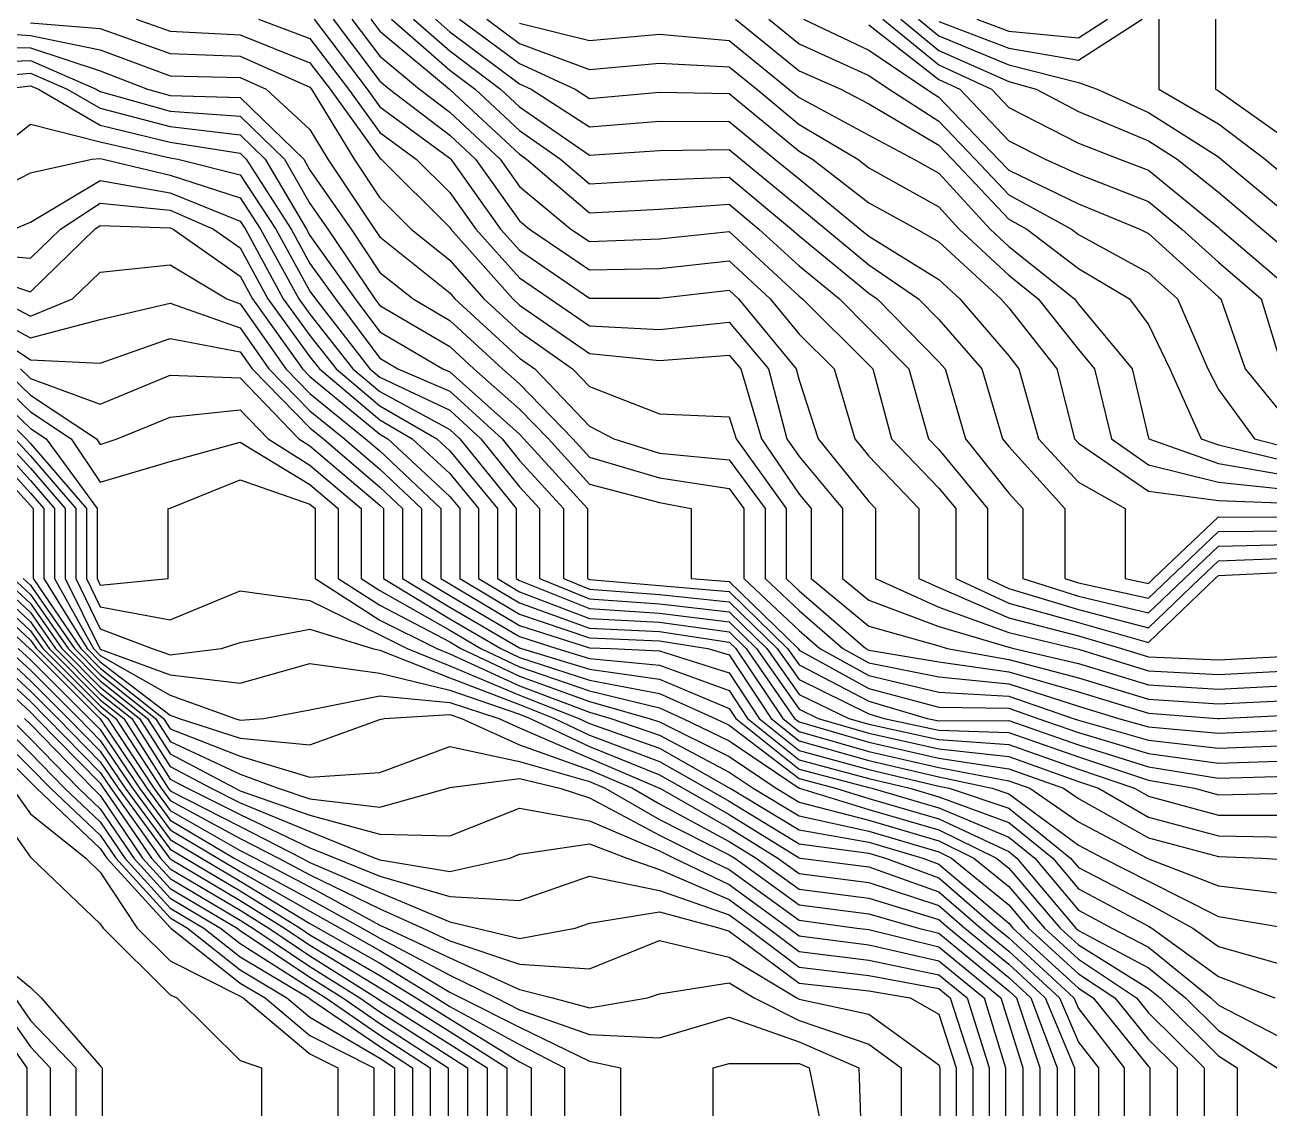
# Model space of a CAD drawing. Header units: metres. Extents: x 549046 to 549770, y 4180130 to 4180826.
# Drawn here: x 549366.7 to 549527.7, y 4180373.5 to 4180513.6 of the extents above; entities that cross this region are included whole.
import ezdxf

# ---------------------------------------------------------------- set-up
doc = ezdxf.new("R2010")
doc.units = ezdxf.units.M
doc.layers.add('CONTOURS', color=7, linetype='Continuous')
doc.layers.add('CONTOURS_INDEX', color=7, linetype='Continuous')

msp = doc.modelspace()

# ---------------------------------------------------------------- linework, layer by layer
at = {"layer": 'CONTOURS'}
for points in [[(549396.87, 4180514.29, 288), (549403.55, 4180511.82, 288), (549408.54, 4180505.25, 288), (549412.59, 4180499.65, 288), (549417.29, 4180496.21, 288), (549421.63, 4180491.88, 288), (549424.99, 4180487.16, 288), (549430.67, 4180480.85, 288), (549434.63, 4180478.12, 288), (549439.72, 4180474.63, 288), (549448.76, 4180474.18, 288), (549457.8, 4180475.11, 288), (549462.88, 4180469.08, 288), (549465.26, 4180460.04, 288), (549466.84, 4180457.72, 288), (549472.45, 4180451, 288), (549472.45, 4180441.96, 288), (549475.88, 4180439.14, 288), (549484.92, 4180435.75, 288), (549493.97, 4180433.07, 288), (549494.63, 4180432.92, 288), (549503.01, 4180430.98, 288), (549512.05, 4180428.19, 288), (549521.09, 4180427.64, 288), (549530.13, 4180428.11, 288)], [(549404.09, 4180514.29, 286), (549410.95, 4180505.25, 286), (549412.59, 4180502.98, 286), (549421.63, 4180496.34, 286), (549421.78, 4180496.21, 286), (549428.21, 4180487.16, 286), (549430.67, 4180484.43, 286), (549439.72, 4180478.21, 286), (549448.76, 4180478.2, 286), (549457.8, 4180479.24, 286), (549459.01, 4180478.12, 286), (549466.48, 4180469.08, 286), (549466.84, 4180467.61, 286), (549469.31, 4180460.04, 286), (549475.88, 4180451.9, 286), (549476.74, 4180451, 286), (549476.74, 4180441.96, 286), (549484.92, 4180438.27, 286), (549493.97, 4180434.97, 286), (549502.62, 4180432.92, 286), (549503.01, 4180432.82, 286), (549512.05, 4180430.01, 286), (549521.09, 4180429.53, 286), (549530.13, 4180430.01, 286)], [(549406.53, 4180514.29, 284), (549412.59, 4180506.27, 284), (549413.83, 4180505.25, 284), (549421.63, 4180499.3, 284), (549424.96, 4180496.21, 284), (549430.67, 4180488.22, 284), (549431.94, 4180487.16, 284), (549439.72, 4180481.87, 284), (549448.76, 4180482.05, 284), (549457.8, 4180483.03, 284), (549463.11, 4180478.12, 284), (549466.84, 4180473.58, 284), (549471.37, 4180469.08, 284), (549474.06, 4180460.04, 284), (549475.88, 4180457.78, 284), (549482.33, 4180451, 284), (549482.33, 4180441.96, 284), (549484.92, 4180440.79, 284), (549493.97, 4180436.88, 284), (549503.01, 4180434.54, 284), (549508.57, 4180432.92, 284), (549512.05, 4180431.83, 284), (549521.09, 4180431.42, 284), (549530.13, 4180431.91, 284)], [(549408.98, 4180514.29, 282), (549412.59, 4180509.51, 282), (549417.71, 4180505.25, 282), (549421.63, 4180502.26, 282), (549428.14, 4180496.21, 282), (549430.67, 4180492.67, 282), (549437.32, 4180487.16, 282), (549439.72, 4180485.53, 282), (549448.76, 4180485.89, 282), (549457.8, 4180486.82, 282), (549466.84, 4180478.48, 282), (549467.28, 4180478.12, 282), (549475.88, 4180469.58, 282), (549476.37, 4180469.08, 282), (549478.81, 4180460.04, 282), (549484.92, 4180453.66, 282), (549487.12, 4180451, 282), (549487.12, 4180441.96, 282), (549493.97, 4180438.78, 282), (549503.01, 4180436.26, 282), (549512.05, 4180433.69, 282), (549520.68, 4180441.96, 282), (549521.09, 4180442.35, 282), (549530.13, 4180442.79, 282)], [(549414.08, 4180514.29, 278), (549421.63, 4180507.71, 278), (549424.92, 4180505.25, 278), (549430.67, 4180499.9, 278), (549435.95, 4180496.21, 278), (549439.72, 4180492.99, 278), (549448.76, 4180493.53, 278), (549457.8, 4180493.87, 278), (549465.87, 4180487.16, 278), (549466.84, 4180486.27, 278), (549475.88, 4180478.85, 278), (549476.93, 4180478.12, 278), (549484.92, 4180470, 278), (549485.73, 4180469.08, 278), (549488.36, 4180460.04, 278), (549493.97, 4180452.99, 278), (549495.77, 4180451, 278), (549495.77, 4180441.96, 278), (549503.01, 4180439.68, 278), (549512.05, 4180437.5, 278), (549516.7, 4180441.96, 278), (549521.09, 4180446.13, 278), (549530.13, 4180446.35, 278)], [(549416.93, 4180514.29, 276), (549421.63, 4180510.2, 276), (549428.22, 4180505.25, 276), (549430.67, 4180502.97, 276), (549439.72, 4180496.72, 276), (549448.76, 4180497.32, 276), (549457.8, 4180497.43, 276), (549459.29, 4180496.21, 276), (549466.84, 4180489.98, 276), (549470.28, 4180487.16, 276), (549475.88, 4180482.54, 276), (549482.29, 4180478.12, 276), (549484.92, 4180475.45, 276), (549490.48, 4180469.08, 276), (549493.15, 4180460.04, 276), (549493.97, 4180459.01, 276), (549501.22, 4180451, 276), (549501.22, 4180441.96, 276), (549503.01, 4180441.4, 276), (549512.05, 4180439.4, 276), (549514.71, 4180441.96, 276), (549521.09, 4180448.03, 276), (549530.13, 4180448.12, 276)], [(549419.78, 4180514.29, 274), (549421.63, 4180512.68, 274), (549430.67, 4180505.93, 274), (549432.15, 4180505.25, 274), (549439.72, 4180500.39, 274), (549448.76, 4180501.09, 274), (549457.8, 4180501.07, 274), (549463.71, 4180496.21, 274), (549466.84, 4180493.63, 274), (549474.74, 4180487.16, 274), (549475.88, 4180486.22, 274), (549484.92, 4180480.61, 274), (549487.64, 4180478.12, 274), (549493.97, 4180470.74, 274), (549495.27, 4180469.08, 274), (549497.81, 4180460.04, 274), (549503.01, 4180454.4, 274), (549509.02, 4180451, 274), (549509.02, 4180441.96, 274), (549512.05, 4180441.31, 274), (549512.72, 4180441.96, 274), (549521.09, 4180449.92, 274), (549530.13, 4180449.9, 274)], [(549422.88, 4180514.29, 272), (549430.67, 4180508.55, 272), (549437.86, 4180505.25, 272), (549439.72, 4180504.06, 272), (549448.76, 4180504.85, 272), (549457.8, 4180504.7, 272), (549466.84, 4180497.22, 272), (549468.57, 4180496.21, 272), (549475.88, 4180490.55, 272), (549482.09, 4180487.16, 272), (549484.92, 4180485.5, 272), (549492.96, 4180478.12, 272), (549493.97, 4180476.95, 272), (549500.17, 4180469.08, 272), (549502.46, 4180460.04, 272), (549503.01, 4180459.45, 272), (549512.05, 4180453.25, 272), (549521.09, 4180452.03, 272), (549530.13, 4180451.69, 272)], [(549458.63, 4180514.29, 266), (549466.84, 4180507.62, 266), (549472.23, 4180505.25, 266), (549475.88, 4180503.36, 266), (549484.92, 4180498, 266), (549486.64, 4180496.21, 266), (549493.97, 4180488.44, 266), (549496.3, 4180487.16, 266), (549503.01, 4180482.04, 266), (549509.59, 4180478.12, 266), (549512.05, 4180474.81, 266), (549514.83, 4180469.08, 266), (549518.85, 4180460.04, 266), (549521.09, 4180459.24, 266), (549530.13, 4180457.11, 266)], [(549462.91, 4180514.29, 264), (549466.84, 4180511.1, 264), (549475.88, 4180507.01, 264), (549478.48, 4180505.25, 264), (549484.92, 4180501.1, 264), (549489.62, 4180496.21, 264), (549493.97, 4180491.6, 264), (549502.08, 4180487.16, 264), (549503.01, 4180486.46, 264), (549512.05, 4180481.51, 264), (549515.81, 4180478.12, 264), (549519.71, 4180469.08, 264), (549521.09, 4180466.39, 264), (549525.77, 4180460.04, 264), (549530.13, 4180458.91, 264)], [(549467.41, 4180514.29, 262), (549475.88, 4180510.3, 262), (549483.31, 4180505.25, 262), (549484.92, 4180504.21, 262), (549492.61, 4180496.21, 262), (549493.97, 4180494.76, 262), (549503.01, 4180490.41, 262), (549510.93, 4180487.16, 262), (549512.05, 4180486.56, 262), (549521.09, 4180478.39, 262), (549521.4, 4180478.12, 262), (549524.56, 4180469.08, 262), (549530.13, 4180462.27, 262)], [(549477.69, 4180514.29, 258), (549484.92, 4180508.38, 258), (549491.72, 4180505.25, 258), (549493.97, 4180502.87, 258), (549503.01, 4180498.25, 258), (549508.3, 4180496.21, 258), (549512.05, 4180494.78, 258), (549521.09, 4180487.35, 258), (549521.31, 4180487.16, 258), (549530.13, 4180479.66, 258)], [(549479.99, 4180514.29, 256), (549484.92, 4180510.26, 256), (549493.97, 4180506.23, 256), (549497.5, 4180505.25, 256), (549503.01, 4180502.37, 256), (549512.05, 4180498.58, 256), (549515.75, 4180496.21, 256), (549521.09, 4180491.93, 256), (549526.77, 4180487.16, 256), (549530.13, 4180484.3, 256)], [(549482.29, 4180514.29, 254), (549484.92, 4180512.14, 254), (549493.97, 4180508.4, 254), (549503.01, 4180506.11, 254), (549505.43, 4180505.25, 254), (549512.05, 4180502.24, 254), (549521.09, 4180496.5, 254), (549521.47, 4180496.21, 254), (549530.13, 4180488.98, 254)], [(549484.92, 4180514.02, 252), (549493.97, 4180510.57, 252), (549503.01, 4180508.99, 252), (549511.24, 4180514.29, 252)], [(549513.37, 4180514.29, 252), (549513.37, 4180505.25, 252), (549521.09, 4180500.77, 252), (549527.14, 4180496.21, 252), (549530.13, 4180493.71, 252)], [(549358.34, 4180512.83, 294), (549367.38, 4180512.21, 294), (549376.42, 4180510.35, 294), (549385.47, 4180506.96, 294), (549394.51, 4180506.77, 294), (549397.89, 4180505.25, 294), (549403.55, 4180500.02, 294), (549405.85, 4180496.21, 294), (549411.91, 4180487.16, 294), (549412.59, 4180486.13, 294), (549421.63, 4180478.89, 294), (549422.31, 4180478.12, 294), (549430.67, 4180470.47, 294), (549432.65, 4180469.08, 294), (549439.72, 4180461.66, 294), (549442.88, 4180460.04, 294), (549448.76, 4180458.16, 294), (549457.8, 4180457.32, 294), (549462.44, 4180451, 294), (549462.44, 4180441.96, 294), (549466.84, 4180437.8, 294), (549472.5, 4180432.92, 294), (549475.88, 4180431.05, 294), (549484.92, 4180429.23, 294), (549493.97, 4180428.33, 294), (549503.01, 4180425.43, 294), (549508.17, 4180423.87, 294), (549512.05, 4180422.78, 294), (549521.09, 4180421.94, 294), (549530.13, 4180422.33, 294)], [(549367.38, 4180513.84, 292), (549376.42, 4180513.11, 292), (549385.47, 4180509.84, 292), (549394.51, 4180509.53, 292), (549403.55, 4180505.49, 292), (549403.73, 4180505.25, 292), (549409.28, 4180496.21, 292), (549412.59, 4180491.19, 292), (549416.63, 4180487.16, 292), (549421.63, 4180483.11, 292), (549426.04, 4180478.12, 292), (549430.67, 4180473.89, 292), (549437.52, 4180469.08, 292), (549439.72, 4180466.77, 292), (549448.76, 4180463.27, 292), (549457.8, 4180462.88, 292), (549458.69, 4180460.04, 292), (549465.17, 4180451, 292), (549465.17, 4180441.96, 292), (549466.84, 4180440.38, 292), (549475.49, 4180432.92, 292), (549475.88, 4180432.7, 292), (549484.92, 4180431.19, 292), (549493.97, 4180429.9, 292), (549503.01, 4180427.28, 292), (549512.05, 4180424.54, 292), (549520.99, 4180423.87, 292), (549521.09, 4180423.87, 292), (549521.26, 4180423.87, 292), (549530.13, 4180424.3, 292)], [(549430.67, 4180513.79, 268), (549439.72, 4180511.53, 268), (549448.76, 4180512.36, 268), (549457.8, 4180511.55, 268), (549465.52, 4180505.25, 268), (549466.84, 4180504.15, 268), (549475.88, 4180499.29, 268), (549481.68, 4180496.21, 268), (549484.92, 4180494.37, 268), (549491.57, 4180487.16, 268), (549493.97, 4180484.92, 268), (549502.47, 4180478.12, 268), (549503.01, 4180477.45, 268), (549509.95, 4180469.08, 268), (549512.05, 4180460.13, 268), (549512.08, 4180460.04, 268), (549521.09, 4180456.84, 268), (549530.13, 4180455.3, 268)], [(549358.34, 4180510.73, 296), (549367.38, 4180510.58, 296), (549376.42, 4180507.6, 296), (549382.54, 4180505.25, 296), (549385.47, 4180504.43, 296), (549394.51, 4180504.17, 296), (549402.74, 4180496.21, 296), (549403.55, 4180494.79, 296), (549408.88, 4180487.16, 296), (549412.59, 4180481.55, 296), (549416.91, 4180478.12, 296), (549421.63, 4180475.34, 296), (549428.47, 4180469.08, 296), (549430.67, 4180467.14, 296), (549437.56, 4180460.04, 296), (549439.72, 4180457.66, 296), (549448.76, 4180454.98, 296), (549457.8, 4180453.6, 296), (549459.71, 4180451, 296), (549459.71, 4180441.96, 296), (549466.84, 4180435.22, 296), (549469.51, 4180432.92, 296), (549475.88, 4180429.4, 296), (549484.92, 4180427.27, 296), (549493.97, 4180426.75, 296), (549502.29, 4180423.87, 296), (549503.01, 4180423.63, 296), (549512.05, 4180421.06, 296), (549521.09, 4180420.01, 296), (549530.13, 4180420.35, 296)], [(549358.34, 4180508.63, 298), (549367.38, 4180508.95, 298), (549375.88, 4180505.25, 298), (549376.42, 4180504.93, 298), (549385.47, 4180502.42, 298), (549394.51, 4180501.77, 298), (549400.25, 4180496.21, 298), (549403.55, 4180490.46, 298), (549405.85, 4180487.16, 298), (549411.95, 4180478.12, 298), (549412.59, 4180477.27, 298), (549421.63, 4180471.95, 298), (549424.76, 4180469.08, 298), (549430.67, 4180463.88, 298), (549434.4, 4180460.04, 298), (549439.72, 4180454.18, 298), (549448.76, 4180451.8, 298), (549452.88, 4180451, 298), (549452.88, 4180441.96, 298), (549457.8, 4180441.57, 298), (549466.7, 4180432.92, 298), (549466.84, 4180432.71, 298), (549475.88, 4180427.75, 298), (549484.92, 4180425.3, 298), (549493.97, 4180425.18, 298), (549497.74, 4180423.87, 298), (549503.01, 4180422.04, 298), (549512.05, 4180419.34, 298), (549521.09, 4180418.08, 298), (549530.13, 4180418.36, 298)], [(549363.68, 4180505.25, 302), (549367.38, 4180505.69, 302), (549368.4, 4180505.25, 302), (549376.42, 4180500.61, 302), (549385.47, 4180498.39, 302), (549394.51, 4180496.96, 302), (549395.29, 4180496.21, 302), (549401.11, 4180487.16, 302), (549403.55, 4180482.72, 302), (549406.83, 4180478.12, 302), (549412.59, 4180470.46, 302), (549414.93, 4180469.08, 302), (549421.63, 4180466.2, 302), (549428.42, 4180460.04, 302), (549430.67, 4180457.23, 302), (549436.34, 4180451, 302), (549436.34, 4180441.96, 302), (549439.72, 4180440.58, 302), (549448.76, 4180439.87, 302), (549457.8, 4180438.96, 302), (549464.01, 4180432.92, 302), (549466.84, 4180428.88, 302), (549475.88, 4180424.46, 302), (549477.85, 4180423.87, 302), (549484.92, 4180422.34, 302), (549493.97, 4180422.05, 302), (549503.01, 4180418.88, 302), (549512.05, 4180415.89, 302), (549518, 4180414.83, 302), (549521.09, 4180413.98, 302), (549530.13, 4180414.2, 302)], [(549361.61, 4180496.21, 304), (549367.38, 4180500.71, 304), (549376.42, 4180498.45, 304), (549385.47, 4180496.38, 304), (549386.47, 4180496.21, 304), (549394.51, 4180494.16, 304), (549399.13, 4180487.16, 304), (549403.55, 4180479.12, 304), (549404.26, 4180478.12, 304), (549411.29, 4180469.08, 304), (549412.59, 4180467.99, 304), (549421.63, 4180463.71, 304), (549425.67, 4180460.04, 304), (549430.67, 4180453.81, 304), (549433.23, 4180451, 304), (549433.23, 4180441.96, 304), (549439.72, 4180439.32, 304), (549448.76, 4180438.68, 304), (549457.8, 4180437.65, 304), (549462.67, 4180432.92, 304), (549466.84, 4180426.96, 304), (549473.29, 4180423.87, 304), (549475.88, 4180423.12, 304), (549484.92, 4180421.14, 304), (549493.97, 4180420.49, 304), (549503.01, 4180417.3, 304), (549510.26, 4180414.83, 304), (549512.05, 4180413.79, 304), (549521.09, 4180411.33, 304), (549530.13, 4180411.35, 304)], [(549358.34, 4180489.76, 306), (549367.38, 4180494.44, 306), (549375.3, 4180496.21, 306), (549376.42, 4180496.29, 306), (549376.8, 4180496.21, 306), (549385.47, 4180494.13, 306), (549394.51, 4180491.18, 306), (549397.16, 4180487.16, 306), (549402.1, 4180478.12, 306), (549403.55, 4180476.13, 306), (549409.11, 4180469.08, 306), (549412.59, 4180466.15, 306), (549421.63, 4180461.21, 306), (549422.92, 4180460.04, 306), (549430.24, 4180451, 306), (549430.24, 4180441.96, 306), (549430.67, 4180441.7, 306), (549439.72, 4180438.06, 306), (549448.76, 4180437.49, 306), (549457.8, 4180436.35, 306), (549461.33, 4180432.92, 306), (549466.84, 4180425.05, 306), (549469.29, 4180423.87, 306), (549475.88, 4180421.95, 306), (549484.92, 4180419.93, 306), (549493.97, 4180418.92, 306), (549503.01, 4180415.71, 306), (549505.6, 4180414.83, 306), (549512.05, 4180411.1, 306), (549521.09, 4180408.68, 306), (549530.13, 4180408.49, 306)], [(549365.23, 4180487.16, 308), (549367.38, 4180488.03, 308), (549376.42, 4180493.42, 308), (549385.47, 4180491.86, 308), (549394.51, 4180488.19, 308), (549395.19, 4180487.16, 308), (549400.1, 4180478.12, 308), (549403.55, 4180473.37, 308), (549406.94, 4180469.08, 308), (549412.59, 4180464.31, 308), (549419.95, 4180460.04, 308), (549421.63, 4180458.48, 308), (549427.8, 4180451, 308), (549427.8, 4180441.96, 308), (549430.67, 4180440.25, 308), (549439.72, 4180436.79, 308), (549448.76, 4180436.3, 308), (549457.8, 4180435.05, 308), (549459.99, 4180432.92, 308), (549466.25, 4180423.87, 308), (549466.84, 4180423.4, 308), (549475.88, 4180420.78, 308), (549484.92, 4180418.73, 308), (549493.97, 4180417.36, 308), (549501.07, 4180414.83, 308), (549503.01, 4180413.5, 308), (549512.05, 4180408.4, 308), (549521.09, 4180406.02, 308), (549526.76, 4180405.79, 308), (549530.13, 4180405.56, 308)], [(549358.34, 4180482.06, 312), (549367.38, 4180479.02, 312), (549375.72, 4180487.16, 312), (549376.42, 4180487.62, 312), (549385.47, 4180487.33, 312), (549385.84, 4180487.16, 312), (549394.51, 4180481.05, 312), (549396.09, 4180478.12, 312), (549402.58, 4180469.08, 312), (549403.55, 4180468.1, 312), (549412.59, 4180460.63, 312), (549413.61, 4180460.04, 312), (549421.63, 4180452.57, 312), (549422.93, 4180451, 312), (549422.93, 4180441.96, 312), (549430.67, 4180437.34, 312), (549439.72, 4180434.27, 312), (549448.76, 4180433.91, 312), (549455.05, 4180432.92, 312), (549457.8, 4180432.07, 312), (549463.21, 4180423.87, 312), (549466.84, 4180420.96, 312), (549475.88, 4180418.43, 312), (549484.92, 4180416.32, 312), (549491.84, 4180414.83, 312), (549493.97, 4180414.12, 312), (549503.01, 4180407.47, 312), (549506.18, 4180405.79, 312), (549512.05, 4180402.79, 312), (549521.09, 4180398.25, 312), (549530.07, 4180396.75, 312)], [(549363.08, 4180478.12, 314), (549367.38, 4180475.89, 314), (549372.84, 4180478.12, 314), (549376.42, 4180481.58, 314), (549385.47, 4180482.53, 314), (549392.77, 4180478.12, 314), (549394.51, 4180477.48, 314), (549400.41, 4180469.08, 314), (549403.55, 4180465.88, 314), (549410.74, 4180460.04, 314), (549412.59, 4180458.45, 314), (549420.47, 4180451, 314), (549420.47, 4180441.96, 314), (549421.63, 4180441.25, 314), (549430.67, 4180435.89, 314), (549439.72, 4180433.01, 314), (549442.51, 4180432.92, 314), (549448.76, 4180432.62, 314), (549457.8, 4180429.77, 314), (549461.69, 4180423.87, 314), (549466.84, 4180419.73, 314), (549475.88, 4180417.26, 314), (549484.92, 4180415.12, 314), (549486.25, 4180414.83, 314), (549493.97, 4180412.25, 314), (549501.98, 4180405.79, 314), (549503.01, 4180404.57, 314), (549512.05, 4180399.88, 314), (549517.79, 4180396.75, 314), (549521.09, 4180394.34, 314), (549530.13, 4180391.8, 314)], [(549358.34, 4180477.92, 316), (549367.38, 4180473.08, 316), (549376.42, 4180475.44, 316), (549385.47, 4180477.58, 316), (549394.51, 4180474.38, 316), (549398.24, 4180469.08, 316), (549403.55, 4180463.66, 316), (549408.01, 4180460.04, 316), (549412.59, 4180456.11, 316), (549418, 4180451, 316), (549418, 4180441.96, 316), (549421.63, 4180439.76, 316), (549430.67, 4180434.44, 316), (549435.48, 4180432.92, 316), (549439.72, 4180431.62, 316), (549448.76, 4180430.77, 316), (549457.8, 4180427.46, 316), (549460.17, 4180423.87, 316), (549466.84, 4180418.51, 316), (549475.88, 4180416.09, 316), (549481.17, 4180414.83, 316), (549484.92, 4180413.74, 316), (549493.97, 4180410.38, 316), (549499.66, 4180405.79, 316), (549503.01, 4180401.81, 316), (549512.05, 4180396.98, 316), (549512.47, 4180396.75, 316), (549521.09, 4180390.46, 316), (549528.39, 4180387.71, 316)], [(549358.34, 4180476.29, 318), (549367.38, 4180470.26, 318), (549376.42, 4180469.83, 318), (549385.47, 4180472.99, 318), (549394.51, 4180471.29, 318), (549396.06, 4180469.08, 318), (549403.55, 4180461.45, 318), (549405.28, 4180460.04, 318), (549412.59, 4180453.77, 318), (549415.52, 4180451, 318), (549415.52, 4180441.96, 318), (549421.63, 4180438.26, 318), (549430.67, 4180432.99, 318), (549430.91, 4180432.92, 318), (549439.72, 4180430.23, 318), (549448.76, 4180428.92, 318), (549457.8, 4180425.16, 318), (549458.65, 4180423.87, 318), (549466.84, 4180417.29, 318), (549475.88, 4180414.92, 318), (549476.26, 4180414.83, 318), (549484.92, 4180412.31, 318), (549493.97, 4180408.5, 318), (549497.33, 4180405.79, 318), (549503.01, 4180399.05, 318), (549507.3, 4180396.75, 318), (549512.05, 4180394.28, 318), (549520.13, 4180387.71, 318), (549521.09, 4180386.76, 318), (549530.13, 4180382.11, 318)], [(549359.32, 4180469.08, 326), (549367.38, 4180461.38, 326), (549369.4, 4180460.04, 326), (549376.01, 4180451, 326), (549376.01, 4180441.96, 326), (549376.42, 4180441.11, 326), (549385.21, 4180441.96, 326), (549385.21, 4180451, 326), (549385.47, 4180451.05, 326), (549394.51, 4180454.71, 326), (549403.55, 4180451.59, 326), (549404.24, 4180451, 326), (549404.24, 4180441.96, 326), (549412.59, 4180436.58, 326), (549419.97, 4180432.92, 326), (549421.63, 4180432.23, 326), (549430.67, 4180428.08, 326), (549439.72, 4180424.65, 326), (549442.49, 4180423.87, 326), (549448.76, 4180421.71, 326), (549457.8, 4180416.92, 326), (549460.89, 4180414.83, 326), (549466.84, 4180411.24, 326), (549475.88, 4180409.26, 326), (549484.92, 4180406.6, 326), (549486.56, 4180405.79, 326), (549493.97, 4180399.74, 326), (549496.54, 4180396.75, 326), (549503.01, 4180390.84, 326), (549507.71, 4180387.71, 326), (549512.05, 4180382.33, 326), (549515.74, 4180378.67, 326), (549515.74, 4180369.62, 326)], [(549361.57, 4180469.08, 324), (549367.38, 4180463.53, 324), (549372.66, 4180460.04, 324), (549376.42, 4180454.41, 324), (549385.47, 4180457.07, 324), (549394.51, 4180459.6, 324), (549403.55, 4180454.1, 324), (549407.21, 4180451, 324), (549407.21, 4180441.96, 324), (549412.59, 4180438.49, 324), (549421.63, 4180433.76, 324), (549423.09, 4180432.92, 324), (549430.67, 4180429.31, 324), (549439.72, 4180426.05, 324), (549447.45, 4180423.87, 324), (549448.76, 4180423.42, 324), (549457.8, 4180418.94, 324), (549463.88, 4180414.83, 324), (549466.84, 4180413.04, 324), (549475.88, 4180410.68, 324), (549484.92, 4180408.03, 324), (549489.47, 4180405.79, 324), (549493.97, 4180402.11, 324), (549498.58, 4180396.75, 324), (549503.01, 4180392.71, 324), (549510.51, 4180387.71, 324), (549512.05, 4180385.8, 324), (549519.24, 4180378.67, 324), (549519.24, 4180369.62, 324)], [(549363.83, 4180469.08, 322), (549367.38, 4180465.68, 322), (549375.91, 4180460.04, 322), (549376.42, 4180459.27, 322), (549378.58, 4180460.04, 322), (549385.47, 4180462.81, 322), (549394.51, 4180463.79, 322), (549398.12, 4180460.04, 322), (549403.55, 4180456.61, 322), (549410.17, 4180451, 322), (549410.17, 4180441.96, 322), (549412.59, 4180440.4, 322), (549421.63, 4180435.26, 322), (549425.66, 4180432.92, 322), (549430.67, 4180430.53, 322), (549439.72, 4180427.44, 322), (549448.76, 4180425.23, 322), (549451.81, 4180423.87, 322), (549457.8, 4180420.96, 322), (549466.84, 4180414.85, 322), (549466.89, 4180414.83, 322), (549475.88, 4180412.1, 322), (549484.92, 4180409.46, 322), (549492.37, 4180405.79, 322), (549493.97, 4180404.48, 322), (549500.63, 4180396.75, 322), (549503.01, 4180394.57, 322), (549512.05, 4180388.92, 322), (549513.54, 4180387.71, 322), (549521.09, 4180380.2, 322), (549523.52, 4180378.67, 322), (549523.52, 4180369.62, 322)], [(549358.34, 4180468.28, 328), (549366.83, 4180460.04, 328), (549367.38, 4180459.43, 328), (549374.63, 4180451, 328), (549374.63, 4180441.96, 328), (549376.42, 4180438.28, 328), (549385.47, 4180436.61, 328), (549394.51, 4180440.35, 328), (549403.55, 4180439.12, 328), (549412.59, 4180434.67, 328), (549416.13, 4180432.92, 328), (549421.63, 4180430.66, 328), (549430.67, 4180426.86, 328), (549438.34, 4180423.87, 328), (549439.72, 4180423.21, 328), (549448.76, 4180420, 328), (549457.8, 4180414.9, 328), (549457.9, 4180414.83, 328), (549466.84, 4180409.43, 328), (549475.88, 4180407.85, 328), (549482.84, 4180405.79, 328), (549484.92, 4180405.02, 328), (549493.97, 4180397.37, 328), (549494.5, 4180396.75, 328), (549503.01, 4180388.98, 328), (549504.91, 4180387.71, 328), (549512.05, 4180378.86, 328), (549512.24, 4180378.67, 328), (549512.24, 4180369.62, 328)], [(549359.53, 4180460.04, 338), (549367.38, 4180451.41, 338), (549367.73, 4180451, 338), (549367.73, 4180441.96, 338), (549373.88, 4180432.92, 338), (549376.42, 4180430.37, 338), (549384.6, 4180423.87, 338), (549385.47, 4180422.51, 338), (549394.51, 4180419, 338), (549403.55, 4180416.25, 338), (549412.59, 4180416.87, 338), (549421.63, 4180420.23, 338), (549430.67, 4180418.27, 338), (549439.72, 4180415.7, 338), (549441.76, 4180414.83, 338), (549448.76, 4180410.8, 338), (549457.8, 4180406.23, 338), (549458.51, 4180405.79, 338), (549466.84, 4180399.77, 338), (549475.88, 4180398.57, 338), (549482.28, 4180396.75, 338), (549484.92, 4180396.09, 338), (549493.97, 4180388.63, 338), (549494.97, 4180387.71, 338), (549498.01, 4180378.67, 338), (549498.01, 4180369.62, 338)], [(549360.99, 4180460.04, 336), (549367.38, 4180453.01, 336), (549369.11, 4180451, 336), (549369.11, 4180441.96, 336), (549374.7, 4180432.92, 336), (549376.42, 4180431.19, 336), (549385.47, 4180424.29, 336), (549386.61, 4180423.87, 336), (549394.51, 4180421.32, 336), (549403.55, 4180420.46, 336), (549412.59, 4180423.73, 336), (549413.16, 4180423.87, 336), (549421.63, 4180424.37, 336), (549423.15, 4180423.87, 336), (549430.67, 4180420.46, 336), (549439.72, 4180417.21, 336), (549445.29, 4180414.83, 336), (549448.76, 4180412.83, 336), (549457.8, 4180407.96, 336), (549461.3, 4180405.79, 336), (549466.84, 4180401.79, 336), (549475.88, 4180400.6, 336), (549484.92, 4180397.87, 336), (549486.23, 4180396.75, 336), (549493.97, 4180390.34, 336), (549496.83, 4180387.71, 336), (549500.25, 4180378.67, 336), (549500.25, 4180369.62, 336)], [(549362.45, 4180460.04, 334), (549367.38, 4180454.62, 334), (549370.49, 4180451, 334), (549370.49, 4180441.96, 334), (549375.52, 4180432.92, 334), (549376.42, 4180432.01, 334), (549385.47, 4180426.89, 334), (549393.81, 4180423.87, 334), (549394.51, 4180423.65, 334), (549397.58, 4180423.87, 334), (549403.55, 4180424.99, 334), (549412.59, 4180426.77, 334), (549421.63, 4180425.94, 334), (549427.98, 4180423.87, 334), (549430.67, 4180422.65, 334), (549439.72, 4180418.71, 334), (549448.76, 4180414.86, 334), (549448.8, 4180414.83, 334), (549457.8, 4180409.69, 334), (549464.09, 4180405.79, 334), (549466.84, 4180403.8, 334), (549475.88, 4180402.63, 334), (549484.92, 4180399.66, 334), (549488.3, 4180396.75, 334), (549493.97, 4180392.06, 334), (549498.69, 4180387.71, 334), (549502.49, 4180378.67, 334), (549502.49, 4180369.62, 334)], [(549363.91, 4180460.04, 332), (549367.38, 4180456.22, 332), (549371.87, 4180451, 332), (549371.87, 4180441.96, 332), (549376.34, 4180432.92, 332), (549376.42, 4180432.83, 332), (549385.47, 4180429.5, 332), (549394.51, 4180428.44, 332), (549403.55, 4180430.96, 332), (549412.59, 4180429.73, 332), (549421.63, 4180427.51, 332), (549430.67, 4180424.42, 332), (549432.06, 4180423.87, 332), (549439.72, 4180420.21, 332), (549448.76, 4180416.57, 332), (549451.83, 4180414.83, 332), (549457.8, 4180411.43, 332), (549466.84, 4180405.81, 332), (549467.04, 4180405.79, 332), (549475.88, 4180404.67, 332), (549484.92, 4180401.44, 332), (549490.37, 4180396.75, 332), (549493.97, 4180393.77, 332), (549500.55, 4180387.71, 332), (549503.01, 4180381.99, 332), (549505.57, 4180378.67, 332), (549505.57, 4180369.62, 332)], [(549358.81, 4180441.96, 352), (549367.38, 4180434, 352), (549368.14, 4180432.92, 352), (549376.42, 4180424.65, 352), (549377.4, 4180423.87, 352), (549383.35, 4180414.83, 352), (549385.47, 4180411.97, 352), (549394.51, 4180406.79, 352), (549396.46, 4180405.79, 352), (549403.55, 4180402.07, 352), (549412.59, 4180397.14, 352), (549413.47, 4180396.75, 352), (549421.63, 4180392.88, 352), (549430.67, 4180388.79, 352), (549434.94, 4180387.71, 352), (549439.72, 4180386.44, 352), (549447.22, 4180387.71, 352), (549448.76, 4180388.23, 352), (549457.8, 4180389.65, 352), (549461.01, 4180387.71, 352), (549466.84, 4180384.78, 352), (549475.88, 4180381.75, 352), (549480.04, 4180378.67, 352), (549480.04, 4180369.62, 352)], [(549361.35, 4180441.96, 348), (549367.38, 4180436.36, 348), (549369.78, 4180432.92, 348), (549376.42, 4180426.28, 348), (549379.46, 4180423.87, 348), (549385.21, 4180414.83, 348), (549385.47, 4180414.49, 348), (549394.51, 4180409.88, 348), (549402.48, 4180405.79, 348), (549403.55, 4180405.23, 348), (549412.59, 4180401.34, 348), (549421.63, 4180397.57, 348), (549425.1, 4180396.75, 348), (549430.67, 4180395.4, 348), (549437.85, 4180396.75, 348), (549439.72, 4180397.39, 348), (549448.76, 4180398.85, 348), (549456.57, 4180396.75, 348), (549457.8, 4180396.35, 348), (549466.84, 4180389.63, 348), (549475.88, 4180388.63, 348), (549481.21, 4180387.71, 348), (549484.92, 4180385.6, 348), (549487.18, 4180378.67, 348), (549487.18, 4180369.62, 348)], [(549362.62, 4180441.96, 346), (549367.38, 4180437.54, 346), (549370.6, 4180432.92, 346), (549376.42, 4180427.1, 346), (549380.49, 4180423.87, 346), (549385.47, 4180416.01, 346), (549387.71, 4180414.83, 346), (549394.51, 4180411.42, 346), (549403.55, 4180407.14, 346), (549406.86, 4180405.79, 346), (549412.59, 4180403.45, 346), (549421.63, 4180400.81, 346), (549430.67, 4180400.31, 346), (549439.72, 4180403.46, 346), (549448.76, 4180401.59, 346), (549457.8, 4180398.47, 346), (549460.15, 4180396.75, 346), (549466.84, 4180391.67, 346), (549475.88, 4180390.6, 346), (549484.92, 4180388.92, 346), (549486.4, 4180387.71, 346), (549489.31, 4180378.67, 346), (549489.31, 4180369.62, 346)], [(549363.89, 4180441.96, 344), (549367.38, 4180438.72, 344), (549371.42, 4180432.92, 344), (549376.42, 4180427.92, 344), (549381.51, 4180423.87, 344), (549385.47, 4180417.64, 344), (549390.78, 4180414.83, 344), (549394.51, 4180412.96, 344), (549403.55, 4180409.24, 344), (549411.99, 4180405.79, 344), (549412.59, 4180405.55, 344), (549421.63, 4180404.05, 344), (549429.41, 4180405.79, 344), (549430.67, 4180406.31, 344), (549439.72, 4180407.62, 344), (549444.56, 4180405.79, 344), (549448.76, 4180404.33, 344), (549457.8, 4180400.42, 344), (549462.83, 4180396.75, 344), (549466.84, 4180393.7, 344), (549475.88, 4180392.58, 344), (549484.92, 4180390.71, 344), (549488.59, 4180387.71, 344), (549491.43, 4180378.67, 344), (549491.43, 4180369.62, 344)], [(549365.16, 4180441.96, 342), (549367.38, 4180439.9, 342), (549372.24, 4180432.92, 342), (549376.42, 4180428.74, 342), (549382.54, 4180423.87, 342), (549385.47, 4180419.26, 342), (549393.86, 4180414.83, 342), (549394.51, 4180414.51, 342), (549403.55, 4180411.34, 342), (549412.59, 4180408.88, 342), (549421.63, 4180408.69, 342), (549430.67, 4180412.25, 342), (549439.72, 4180410.6, 342), (549448.76, 4180406.74, 342), (549450.66, 4180405.79, 342), (549457.8, 4180402.38, 342), (549465.51, 4180396.75, 342), (549466.84, 4180395.73, 342), (549475.88, 4180394.56, 342), (549484.92, 4180392.5, 342), (549490.77, 4180387.71, 342), (549493.56, 4180378.67, 342), (549493.56, 4180369.62, 342)], [(549358.34, 4180441.11, 354), (549367.26, 4180432.92, 354), (549367.38, 4180432.8, 354), (549376.35, 4180423.87, 354), (549376.42, 4180423.8, 354), (549382.43, 4180414.83, 354), (549385.47, 4180410.71, 354), (549393.76, 4180405.79, 354), (549394.51, 4180405.35, 354), (549403.55, 4180400.5, 354), (549410.29, 4180396.75, 354), (549412.59, 4180395.44, 354), (549421.63, 4180390.66, 354), (549427.63, 4180387.71, 354), (549430.67, 4180386.19, 354), (549439.72, 4180382.98, 354), (549448.76, 4180382.54, 354), (549457.8, 4180385.2, 354), (549466.84, 4180382.01, 354), (549474.58, 4180378.67, 354), (549474.89, 4180369.62, 354)], [(549358.46, 4180432.92, 366), (549367.38, 4180424.67, 366), (549368.18, 4180423.87, 366), (549376.42, 4180415.47, 366), (549376.85, 4180414.83, 366), (549383.05, 4180405.79, 366), (549385.47, 4180403.14, 366), (549394.51, 4180397.78, 366), (549396.17, 4180396.75, 366), (549403.55, 4180391.77, 366), (549409.98, 4180387.71, 366), (549412.59, 4180385.91, 366), (549421.63, 4180380.13, 366), (549423.93, 4180378.67, 366), (549423.93, 4180369.62, 366)], [(549359.93, 4180432.92, 364), (549367.38, 4180426.03, 364), (549369.55, 4180423.87, 364), (549376.42, 4180416.85, 364), (549377.78, 4180414.83, 364), (549384.21, 4180405.79, 364), (549385.47, 4180404.41, 364), (549394.51, 4180399.04, 364), (549398.21, 4180396.75, 364), (549403.55, 4180393.14, 364), (549412.16, 4180387.71, 364), (549412.59, 4180387.41, 364), (549421.63, 4180381.75, 364), (549426.47, 4180378.67, 364), (549426.47, 4180369.62, 364)], [(549361.39, 4180432.92, 362), (549367.38, 4180427.38, 362), (549370.91, 4180423.87, 362), (549376.42, 4180418.24, 362), (549378.71, 4180414.83, 362), (549385.36, 4180405.79, 362), (549385.47, 4180405.68, 362), (549394.51, 4180400.3, 362), (549400.24, 4180396.75, 362), (549403.55, 4180394.52, 362), (549412.59, 4180389, 362), (549414.68, 4180387.71, 362), (549421.63, 4180383.37, 362), (549429.02, 4180378.67, 362), (549429.02, 4180369.62, 362)], [(549364.33, 4180432.92, 358), (549367.38, 4180430.09, 358), (549373.63, 4180423.87, 358), (549376.42, 4180421.02, 358), (549380.57, 4180414.83, 358), (549385.47, 4180408.19, 358), (549389.52, 4180405.79, 358), (549394.51, 4180402.82, 358), (549403.55, 4180397.34, 358), (549404.62, 4180396.75, 358), (549412.59, 4180392.22, 358), (549419.89, 4180387.71, 358), (549421.63, 4180386.62, 358), (549430.67, 4180381.7, 358), (549436.48, 4180378.67, 358), (549436.48, 4180369.62, 358)], [(549365.8, 4180432.92, 356), (549367.38, 4180431.45, 356), (549374.99, 4180423.87, 356), (549376.42, 4180422.41, 356), (549381.5, 4180414.83, 356), (549385.47, 4180409.45, 356), (549391.64, 4180405.79, 356), (549394.51, 4180404.08, 356), (549403.55, 4180398.92, 356), (549407.45, 4180396.75, 356), (549412.59, 4180393.83, 356), (549421.63, 4180388.44, 356), (549423.12, 4180387.71, 356), (549430.67, 4180383.94, 356), (549439.72, 4180379.52, 356), (549443.75, 4180378.67, 356), (549443.75, 4180369.62, 356)], [(549359.14, 4180423.87, 376), (549367.38, 4180415.61, 376), (549368.14, 4180414.83, 376), (549376.42, 4180407.04, 376), (549377.27, 4180405.79, 376), (549385.47, 4180396.8, 376), (549385.54, 4180396.75, 376), (549394.51, 4180389.64, 376), (549397.73, 4180387.71, 376), (549403.55, 4180382.86, 376), (549411.8, 4180378.67, 376), (549411.8, 4180369.62, 376)], [(549361.01, 4180423.87, 374), (549367.38, 4180417.48, 374), (549369.96, 4180414.83, 374), (549376.42, 4180408.76, 374), (549378.42, 4180405.79, 374), (549385.47, 4180398.06, 374), (549387.69, 4180396.75, 374), (549394.51, 4180391.34, 374), (549400.57, 4180387.71, 374), (549403.55, 4180385.23, 374), (549412.59, 4180379.91, 374), (549414.5, 4180378.67, 374), (549414.5, 4180369.62, 374)], [(549362.88, 4180423.87, 372), (549367.38, 4180419.35, 372), (549371.78, 4180414.83, 372), (549376.42, 4180410.47, 372), (549379.58, 4180405.79, 372), (549385.47, 4180399.33, 372), (549389.83, 4180396.75, 372), (549394.51, 4180393.04, 372), (549403.41, 4180387.71, 372), (549403.55, 4180387.59, 372), (549412.59, 4180381.41, 372), (549416.8, 4180378.67, 372), (549416.8, 4180369.62, 372)], [(549366.62, 4180423.87, 368), (549367.38, 4180423.1, 368), (549375.43, 4180414.83, 368), (549376.42, 4180413.9, 368), (549381.89, 4180405.79, 368), (549385.47, 4180401.87, 368), (549394.11, 4180396.75, 368), (549394.51, 4180396.44, 368), (549403.55, 4180390.39, 368), (549407.8, 4180387.71, 368), (549412.59, 4180384.41, 368), (549421.41, 4180378.67, 368), (549421.41, 4180369.62, 368)], [(549365.03, 4180414.83, 378), (549367.38, 4180411.53, 378), (549374.53, 4180405.79, 378), (549376.42, 4180403.98, 378), (549381.2, 4180396.75, 378), (549385.47, 4180392.5, 378), (549394.51, 4180387.94, 378), (549394.9, 4180387.71, 378), (549403.55, 4180380.5, 378), (549407.15, 4180378.67, 378), (549407.15, 4180369.62, 378)], [(549358.34, 4180396.48, 382), (549367.38, 4180389.07, 382), (549368.78, 4180387.71, 382), (549376.42, 4180378.91, 382), (549376.66, 4180378.67, 382), (549376.66, 4180369.62, 382)], [(549360.49, 4180387.71, 388), (549366.9, 4180378.67, 388), (549366.9, 4180369.62, 388)], [(549362.92, 4180387.71, 386), (549367.38, 4180381.37, 386), (549369.95, 4180378.67, 386), (549369.95, 4180369.62, 386)], [(549365.34, 4180387.71, 384), (549367.38, 4180384.81, 384), (549373.23, 4180378.67, 384), (549373.23, 4180369.62, 384)], [(549455.7, 4180369.62, 356), (549455.7, 4180378.67, 356), (549457.8, 4180379.22, 356), (549466.84, 4180379.24, 356), (549468.16, 4180378.67, 356), (549470.01, 4180369.62, 356)]]:
    msp.add_polyline3d(points, dxfattribs=at)
at = {"layer": 'CONTOURS_INDEX'}
for points in [[(549381.07, 4180514.29, 290), (549385.47, 4180512.73, 290), (549394.51, 4180512.29, 290), (549403.55, 4180508.65, 290), (549406.14, 4180505.25, 290), (549412.59, 4180496.32, 290), (549412.75, 4180496.21, 290), (549421.63, 4180487.35, 290), (549421.76, 4180487.16, 290), (549429.78, 4180478.12, 290), (549430.67, 4180477.31, 290), (549439.72, 4180471.05, 290), (549448.76, 4180470.14, 290), (549457.8, 4180470.83, 290), (549459.28, 4180469.08, 290), (549461.97, 4180460.04, 290), (549466.84, 4180452.87, 290), (549468.41, 4180451, 290), (549468.41, 4180441.96, 290), (549475.88, 4180435.81, 290), (549484.92, 4180433.23, 290), (549486, 4180432.92, 290), (549493.97, 4180431.47, 290), (549503.01, 4180429.13, 290), (549512.05, 4180426.36, 290), (549521.09, 4180425.75, 290), (549530.13, 4180426.2, 290)], [(549411.42, 4180514.29, 280), (549412.59, 4180512.74, 280), (549421.6, 4180505.25, 280), (549421.63, 4180505.22, 280), (549430.67, 4180496.83, 280), (549431.57, 4180496.21, 280), (549439.72, 4180489.24, 280), (549448.76, 4180489.71, 280), (549457.8, 4180490.36, 280), (549461.64, 4180487.16, 280), (549466.84, 4180482.38, 280), (549472.05, 4180478.12, 280), (549475.88, 4180474.31, 280), (549481.04, 4180469.08, 280), (549483.58, 4180460.04, 280), (549484.92, 4180458.63, 280), (549491.22, 4180451, 280), (549491.22, 4180441.96, 280), (549493.97, 4180440.68, 280), (549503.01, 4180437.97, 280), (549512.05, 4180435.59, 280), (549518.69, 4180441.96, 280), (549521.09, 4180444.24, 280), (549530.13, 4180444.57, 280)], [(549426.44, 4180514.29, 270), (549430.67, 4180511.17, 270), (549439.72, 4180507.78, 270), (549448.76, 4180508.6, 270), (549457.8, 4180508.14, 270), (549461.35, 4180505.25, 270), (549466.84, 4180500.69, 270), (549474.44, 4180496.21, 270), (549475.88, 4180495.09, 270), (549484.92, 4180490.03, 270), (549487.57, 4180487.16, 270), (549493.97, 4180481.17, 270), (549497.78, 4180478.12, 270), (549503.01, 4180471.56, 270), (549505.06, 4180469.08, 270), (549507.25, 4180460.04, 270), (549512.05, 4180456.65, 270), (549521.09, 4180454.43, 270), (549530.13, 4180453.49, 270)], [(549489.85, 4180514.29, 250), (549493.97, 4180512.74, 250), (549503.01, 4180511.88, 250), (549506.76, 4180514.29, 250)], [(549520.73, 4180514.29, 250), (549520.73, 4180505.25, 250), (549521.09, 4180505.04, 250), (549530.13, 4180498.65, 250)], [(549475.88, 4180513.59, 260), (549484.92, 4180506.5, 260), (549487.64, 4180505.25, 260), (549493.97, 4180498.56, 260), (549498.67, 4180496.21, 260), (549503.01, 4180494.27, 260), (549512.05, 4180490.73, 260), (549516.38, 4180487.16, 260), (549521.09, 4180482.87, 260), (549526.63, 4180478.12, 260), (549529.4, 4180469.08, 260)], [(549358.34, 4180506.53, 300), (549367.38, 4180507.32, 300), (549372.14, 4180505.25, 300), (549376.42, 4180502.77, 300), (549385.47, 4180500.4, 300), (549394.51, 4180499.36, 300), (549397.77, 4180496.21, 300), (549403.08, 4180487.16, 300), (549403.55, 4180486.31, 300), (549409.39, 4180478.12, 300), (549412.59, 4180473.86, 300), (549420.73, 4180469.08, 300), (549421.63, 4180468.69, 300), (549430.67, 4180460.62, 300), (549431.23, 4180460.04, 300), (549439.44, 4180451, 300), (549439.44, 4180441.96, 300), (549439.72, 4180441.85, 300), (549448.76, 4180441.06, 300), (549457.8, 4180440.26, 300), (549465.35, 4180432.92, 300), (549466.84, 4180430.79, 300), (549475.88, 4180426.11, 300), (549483.41, 4180423.87, 300), (549484.92, 4180423.55, 300), (549493.97, 4180423.61, 300), (549503.01, 4180420.46, 300), (549512.05, 4180417.61, 300), (549521.09, 4180416.15, 300), (549530.13, 4180416.38, 300)], [(549358.34, 4180484.16, 310), (549367.38, 4180483.39, 310), (549371.25, 4180487.16, 310), (549376.42, 4180490.52, 310), (549385.47, 4180489.6, 310), (549391.08, 4180487.16, 310), (549394.51, 4180484.74, 310), (549398.1, 4180478.12, 310), (549403.55, 4180470.61, 310), (549404.76, 4180469.08, 310), (549412.59, 4180462.47, 310), (549416.78, 4180460.04, 310), (549421.63, 4180455.52, 310), (549425.37, 4180451, 310), (549425.37, 4180441.96, 310), (549430.67, 4180438.8, 310), (549439.72, 4180435.53, 310), (549448.76, 4180435.11, 310), (549457.8, 4180433.74, 310), (549458.65, 4180432.92, 310), (549464.73, 4180423.87, 310), (549466.84, 4180422.18, 310), (549475.88, 4180419.6, 310), (549484.92, 4180417.53, 310), (549493.97, 4180415.8, 310), (549496.68, 4180414.83, 310), (549503.01, 4180410.49, 310), (549511.86, 4180405.79, 310), (549512.05, 4180405.69, 310), (549521.09, 4180402.19, 310), (549530.13, 4180401.15, 310)], [(549366.08, 4180469.08, 320), (549367.38, 4180467.83, 320), (549376.42, 4180464.49, 320), (549385.47, 4180468.27, 320), (549394.51, 4180467.91, 320), (549402.09, 4180460.04, 320), (549403.55, 4180459.12, 320), (549412.59, 4180451.43, 320), (549413.05, 4180451, 320), (549413.05, 4180441.96, 320), (549421.63, 4180436.76, 320), (549428.23, 4180432.92, 320), (549430.67, 4180431.75, 320), (549439.72, 4180428.83, 320), (549448.76, 4180427.08, 320), (549455.96, 4180423.87, 320), (549457.8, 4180422.98, 320), (549466.84, 4180416.07, 320), (549471.57, 4180414.83, 320), (549475.88, 4180413.52, 320), (549484.92, 4180410.88, 320), (549493.97, 4180406.63, 320), (549495.01, 4180405.79, 320), (549502.67, 4180396.75, 320), (549503.01, 4180396.44, 320), (549512.05, 4180391.6, 320), (549516.84, 4180387.71, 320), (549521.09, 4180383.48, 320), (549528.68, 4180378.67, 320)], [(549365.37, 4180460.04, 330), (549367.38, 4180457.83, 330), (549373.25, 4180451, 330), (549373.25, 4180441.96, 330), (549376.42, 4180435.44, 330), (549383.11, 4180432.92, 330), (549385.47, 4180432.1, 330), (549392.11, 4180432.92, 330), (549394.51, 4180433.67, 330), (549403.55, 4180435.41, 330), (549411.65, 4180432.92, 330), (549412.59, 4180432.68, 330), (549421.63, 4180429.09, 330), (549430.67, 4180425.64, 330), (549435.2, 4180423.87, 330), (549439.72, 4180421.71, 330), (549448.76, 4180418.28, 330), (549454.87, 4180414.83, 330), (549457.8, 4180413.16, 330), (549466.84, 4180407.62, 330), (549475.88, 4180406.43, 330), (549478.04, 4180405.79, 330), (549484.92, 4180403.23, 330), (549492.44, 4180396.75, 330), (549493.97, 4180395.49, 330), (549502.41, 4180387.71, 330), (549503.01, 4180386.33, 330), (549508.9, 4180378.67, 330), (549508.9, 4180369.62, 330)], [(549360.08, 4180441.96, 350), (549367.38, 4180435.18, 350), (549368.96, 4180432.92, 350), (549376.42, 4180425.47, 350), (549378.43, 4180423.87, 350), (549384.28, 4180414.83, 350), (549385.47, 4180413.23, 350), (549394.51, 4180408.33, 350), (549399.47, 4180405.79, 350), (549403.55, 4180403.65, 350), (549412.59, 4180399.24, 350), (549418.14, 4180396.75, 350), (549421.63, 4180395.09, 350), (549430.67, 4180392.09, 350), (549439.72, 4180391.46, 350), (549448.76, 4180395.14, 350), (549457.8, 4180393, 350), (549466.54, 4180387.71, 350), (549466.84, 4180387.56, 350), (549475.88, 4180385.63, 350), (549484.92, 4180379.07, 350), (549485.06, 4180378.67, 350), (549485.06, 4180369.62, 350)], [(549366.44, 4180441.96, 340), (549367.38, 4180441.08, 340), (549373.06, 4180432.92, 340), (549376.42, 4180429.55, 340), (549383.57, 4180423.87, 340), (549385.47, 4180420.88, 340), (549394.51, 4180416.67, 340), (549399.42, 4180414.83, 340), (549403.55, 4180413.44, 340), (549412.59, 4180412.38, 340), (549421.4, 4180414.83, 340), (549421.63, 4180414.93, 340), (549430.67, 4180416.07, 340), (549435.86, 4180414.83, 340), (549439.72, 4180413.58, 340), (549448.76, 4180408.77, 340), (549454.75, 4180405.79, 340), (549457.8, 4180404.33, 340), (549466.84, 4180397.76, 340), (549474.3, 4180396.75, 340), (549475.88, 4180396.54, 340), (549484.92, 4180394.3, 340), (549492.96, 4180387.71, 340), (549493.97, 4180384.43, 340), (549495.78, 4180378.67, 340), (549495.78, 4180369.62, 340)], [(549362.86, 4180432.92, 360), (549367.38, 4180428.74, 360), (549372.27, 4180423.87, 360), (549376.42, 4180419.63, 360), (549379.64, 4180414.83, 360), (549385.47, 4180406.94, 360), (549387.4, 4180405.79, 360), (549394.51, 4180401.56, 360), (549402.28, 4180396.75, 360), (549403.55, 4180395.89, 360), (549412.59, 4180390.61, 360), (549417.28, 4180387.71, 360), (549421.63, 4180385, 360), (549430.67, 4180379.45, 360), (549432.17, 4180378.67, 360), (549432.17, 4180369.62, 360)], [(549364.75, 4180423.87, 370), (549367.38, 4180421.23, 370), (549373.61, 4180414.83, 370), (549376.42, 4180412.18, 370), (549380.74, 4180405.79, 370), (549385.47, 4180400.6, 370), (549391.97, 4180396.75, 370), (549394.51, 4180394.74, 370), (549403.55, 4180389.01, 370), (549405.62, 4180387.71, 370), (549412.59, 4180382.91, 370), (549419.11, 4180378.67, 370), (549419.11, 4180369.62, 370)], [(549361.03, 4180414.83, 380), (549367.38, 4180405.9, 380), (549367.51, 4180405.79, 380), (549376.42, 4180397.28, 380), (549376.78, 4180396.75, 380), (549385.47, 4180388.1, 380), (549386.31, 4180387.71, 380), (549394.51, 4180379.61, 380), (549397.28, 4180378.67, 380), (549397.28, 4180369.62, 380)]]:
    msp.add_polyline3d(points, dxfattribs=at)

doc.saveas('drawing.dxf')
